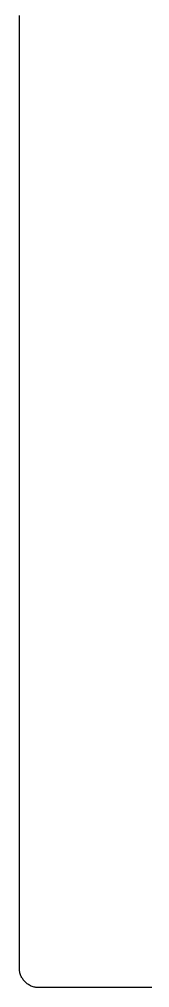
# Model space of a CAD drawing. Extents: x -53 to 325, y -116 to 23.
# Drawn here: x 298.85 to 300.48, y -70.89 to -58.77 of the extents above; entities that cross this region are included whole.
import ezdxf

# ---------------------------------------------------------------- set-up
doc = ezdxf.new("R2010")
doc.units = 0
for name, color, linetype in [('Shape689', 7, 'CONTINUOUS'), ('Shape690', 7, 'CONTINUOUS'), ('Shape691', 7, 'CONTINUOUS'), ('Shape692', 7, 'CONTINUOUS'), ('Shape693', 7, 'CONTINUOUS'), ('Shape694', 7, 'CONTINUOUS'), ('Shape695', 7, 'CONTINUOUS'), ('Shape696', 7, 'CONTINUOUS'), ('Shape697', 7, 'CONTINUOUS'), ('Shape698', 7, 'CONTINUOUS'), ('Shape699', 7, 'CONTINUOUS'), ('Shape700', 7, 'CONTINUOUS'), ('Shape701', 7, 'CONTINUOUS'), ('Shape702', 7, 'CONTINUOUS'), ('Shape703', 7, 'CONTINUOUS'), ('Shape704', 7, 'CONTINUOUS'), ('Shape705', 7, 'CONTINUOUS'), ('Shape706', 7, 'CONTINUOUS'), ('Shape707', 7, 'CONTINUOUS'), ('Shape708', 7, 'CONTINUOUS'), ('Shape709', 7, 'CONTINUOUS'), ('Shape710', 7, 'CONTINUOUS'), ('Shape711', 7, 'CONTINUOUS'), ('Shape712', 7, 'CONTINUOUS'), ('Shape713', 7, 'CONTINUOUS'), ('Shape714', 7, 'CONTINUOUS'), ('Shape715', 7, 'CONTINUOUS'), ('Shape716', 7, 'CONTINUOUS'), ('Shape717', 7, 'CONTINUOUS'), ('Shape718', 7, 'CONTINUOUS'), ('Shape719', 7, 'CONTINUOUS'), ('Shape720', 7, 'CONTINUOUS'), ('Shape721', 7, 'CONTINUOUS'), ('Shape722', 7, 'CONTINUOUS'), ('Shape723', 7, 'CONTINUOUS'), ('Shape724', 7, 'CONTINUOUS'), ('Shape725', 7, 'CONTINUOUS'), ('Shape726', 7, 'CONTINUOUS'), ('Shape727', 7, 'CONTINUOUS'), ('Shape728', 7, 'CONTINUOUS'), ('Shape729', 7, 'CONTINUOUS'), ('Shape730', 7, 'CONTINUOUS'), ('Shape731', 7, 'CONTINUOUS'), ('Shape732', 7, 'CONTINUOUS'), ('Shape733', 7, 'CONTINUOUS'), ('Shape734', 7, 'CONTINUOUS'), ('Shape735', 7, 'CONTINUOUS'), ('Shape736', 7, 'CONTINUOUS'), ('Shape737', 7, 'CONTINUOUS'), ('Shape738', 7, 'CONTINUOUS'), ('Shape739', 7, 'CONTINUOUS'), ('Shape740', 7, 'CONTINUOUS'), ('Shape741', 7, 'CONTINUOUS'), ('Shape742', 7, 'CONTINUOUS'), ('Shape743', 7, 'CONTINUOUS'), ('Shape744', 7, 'CONTINUOUS'), ('Shape745', 7, 'CONTINUOUS'), ('Shape746', 7, 'CONTINUOUS'), ('Shape747', 7, 'CONTINUOUS'), ('Shape748', 7, 'CONTINUOUS'), ('Shape749', 7, 'CONTINUOUS'), ('Shape750', 7, 'CONTINUOUS'), ('Shape751', 7, 'CONTINUOUS'), ('Shape752', 7, 'CONTINUOUS'), ('Shape753', 7, 'CONTINUOUS'), ('Shape754', 7, 'CONTINUOUS'), ('Shape755', 7, 'CONTINUOUS'), ('Shape756', 7, 'CONTINUOUS'), ('Shape757', 7, 'CONTINUOUS'), ('Shape758', 7, 'CONTINUOUS'), ('Shape759', 7, 'CONTINUOUS'), ('Shape760', 7, 'CONTINUOUS'), ('Shape761', 7, 'CONTINUOUS'), ('Shape762', 7, 'CONTINUOUS'), ('Shape763', 7, 'CONTINUOUS'), ('Shape764', 7, 'CONTINUOUS'), ('Shape765', 7, 'CONTINUOUS'), ('Shape766', 7, 'CONTINUOUS'), ('Shape767', 7, 'CONTINUOUS'), ('Shape768', 7, 'CONTINUOUS'), ('Shape769', 7, 'CONTINUOUS'), ('Shape770', 7, 'CONTINUOUS'), ('Shape771', 7, 'CONTINUOUS'), ('Shape772', 7, 'CONTINUOUS'), ('Shape773', 7, 'CONTINUOUS'), ('Shape774', 7, 'CONTINUOUS'), ('Shape775', 7, 'CONTINUOUS'), ('Shape776', 7, 'CONTINUOUS'), ('Shape777', 7, 'CONTINUOUS'), ('Shape778', 7, 'CONTINUOUS'), ('Shape779', 7, 'CONTINUOUS'), ('Shape780', 7, 'CONTINUOUS'), ('Shape781', 7, 'CONTINUOUS'), ('Shape782', 7, 'CONTINUOUS'), ('Shape783', 7, 'CONTINUOUS'), ('Shape784', 7, 'CONTINUOUS'), ('Shape785', 7, 'CONTINUOUS'), ('Shape786', 7, 'CONTINUOUS'), ('Shape787', 7, 'CONTINUOUS'), ('Shape788', 7, 'CONTINUOUS'), ('Shape789', 7, 'CONTINUOUS'), ('Shape790', 7, 'CONTINUOUS'), ('Shape791', 7, 'CONTINUOUS'), ('Shape792', 7, 'CONTINUOUS'), ('Shape793', 7, 'CONTINUOUS'), ('Shape794', 7, 'CONTINUOUS'), ('Shape795', 7, 'CONTINUOUS'), ('Shape796', 7, 'CONTINUOUS'), ('Shape797', 7, 'CONTINUOUS'), ('Shape798', 7, 'CONTINUOUS'), ('Shape799', 7, 'CONTINUOUS'), ('Shape800', 7, 'CONTINUOUS'), ('Shape801', 7, 'CONTINUOUS'), ('Shape802', 7, 'CONTINUOUS'), ('Shape803', 7, 'CONTINUOUS'), ('Shape804', 7, 'CONTINUOUS'), ('Shape805', 7, 'CONTINUOUS'), ('Shape806', 7, 'CONTINUOUS'), ('Shape807', 7, 'CONTINUOUS'), ('Shape808', 7, 'CONTINUOUS'), ('Shape809', 7, 'CONTINUOUS'), ('Shape810', 7, 'CONTINUOUS'), ('Shape811', 7, 'CONTINUOUS'), ('Shape812', 7, 'CONTINUOUS'), ('Shape813', 7, 'CONTINUOUS'), ('Shape814', 7, 'CONTINUOUS'), ('Shape815', 7, 'CONTINUOUS'), ('Shape816', 7, 'CONTINUOUS'), ('Shape817', 7, 'CONTINUOUS'), ('Shape818', 7, 'CONTINUOUS'), ('Shape819', 7, 'CONTINUOUS'), ('Shape820', 7, 'CONTINUOUS'), ('Shape821', 7, 'CONTINUOUS'), ('Shape822', 7, 'CONTINUOUS'), ('Shape823', 7, 'CONTINUOUS'), ('Shape824', 7, 'CONTINUOUS'), ('Shape825', 7, 'CONTINUOUS'), ('Shape826', 7, 'CONTINUOUS'), ('Shape827', 7, 'CONTINUOUS'), ('Shape828', 7, 'CONTINUOUS'), ('Shape829', 7, 'CONTINUOUS'), ('Shape830', 7, 'CONTINUOUS'), ('Shape831', 7, 'CONTINUOUS'), ('Shape832', 7, 'CONTINUOUS'), ('Shape833', 7, 'CONTINUOUS'), ('Shape834', 7, 'CONTINUOUS'), ('Shape835', 7, 'CONTINUOUS'), ('Shape836', 7, 'CONTINUOUS'), ('Shape837', 7, 'CONTINUOUS'), ('Shape838', 7, 'CONTINUOUS'), ('Shape839', 7, 'CONTINUOUS'), ('Shape840', 7, 'CONTINUOUS'), ('Shape841', 7, 'CONTINUOUS'), ('Shape842', 7, 'CONTINUOUS'), ('Shape843', 7, 'CONTINUOUS'), ('Shape844', 7, 'CONTINUOUS'), ('Shape845', 7, 'CONTINUOUS'), ('Shape846', 7, 'CONTINUOUS'), ('Shape847', 7, 'CONTINUOUS'), ('Shape848', 7, 'CONTINUOUS'), ('Shape849', 7, 'CONTINUOUS'), ('Shape850', 7, 'CONTINUOUS'), ('Shape851', 7, 'CONTINUOUS'), ('Shape852', 7, 'CONTINUOUS'), ('Shape853', 7, 'CONTINUOUS'), ('Shape854', 7, 'CONTINUOUS'), ('Shape855', 7, 'CONTINUOUS'), ('Shape856', 7, 'CONTINUOUS'), ('Shape857', 7, 'CONTINUOUS'), ('Shape858', 7, 'CONTINUOUS'), ('Shape859', 7, 'CONTINUOUS'), ('Shape860', 7, 'CONTINUOUS'), ('Shape861', 7, 'CONTINUOUS'), ('Shape862', 7, 'CONTINUOUS'), ('Shape863', 7, 'CONTINUOUS'), ('Shape864', 7, 'CONTINUOUS'), ('Shape865', 7, 'CONTINUOUS'), ('Shape866', 7, 'CONTINUOUS'), ('Shape867', 7, 'CONTINUOUS'), ('Shape868', 7, 'CONTINUOUS'), ('Shape869', 7, 'CONTINUOUS'), ('Shape870', 7, 'CONTINUOUS'), ('Shape871', 7, 'CONTINUOUS'), ('Shape872', 7, 'CONTINUOUS'), ('Shape873', 7, 'CONTINUOUS'), ('Shape874', 7, 'CONTINUOUS'), ('Shape875', 7, 'CONTINUOUS'), ('Shape876', 7, 'CONTINUOUS'), ('Shape877', 7, 'CONTINUOUS'), ('Shape878', 7, 'CONTINUOUS'), ('Shape879', 7, 'CONTINUOUS'), ('Shape880', 7, 'CONTINUOUS'), ('Shape881', 7, 'CONTINUOUS'), ('Shape882', 7, 'CONTINUOUS'), ('Shape883', 7, 'CONTINUOUS'), ('Shape884', 7, 'CONTINUOUS'), ('Shape885', 7, 'CONTINUOUS'), ('Shape886', 7, 'CONTINUOUS'), ('Shape887', 7, 'CONTINUOUS'), ('Shape888', 7, 'CONTINUOUS'), ('Shape889', 7, 'CONTINUOUS'), ('Shape890', 7, 'CONTINUOUS'), ('Shape891', 7, 'CONTINUOUS'), ('Shape892', 7, 'CONTINUOUS'), ('Shape893', 7, 'CONTINUOUS'), ('Shape894', 7, 'CONTINUOUS'), ('Shape895', 7, 'CONTINUOUS'), ('Shape896', 7, 'CONTINUOUS'), ('Shape897', 7, 'CONTINUOUS'), ('Shape898', 7, 'CONTINUOUS'), ('Shape899', 7, 'CONTINUOUS'), ('Shape900', 7, 'CONTINUOUS'), ('Shape901', 7, 'CONTINUOUS'), ('Shape902', 7, 'CONTINUOUS'), ('Shape903', 7, 'CONTINUOUS'), ('Shape904', 7, 'CONTINUOUS'), ('Shape905', 7, 'CONTINUOUS'), ('Shape906', 7, 'CONTINUOUS'), ('Shape907', 7, 'CONTINUOUS'), ('Shape908', 7, 'CONTINUOUS'), ('Shape909', 7, 'CONTINUOUS'), ('Shape910', 7, 'CONTINUOUS'), ('Shape911', 7, 'CONTINUOUS'), ('Shape912', 7, 'CONTINUOUS'), ('Shape913', 7, 'CONTINUOUS'), ('Shape914', 7, 'CONTINUOUS'), ('Shape915', 7, 'CONTINUOUS'), ('Shape916', 7, 'CONTINUOUS'), ('Shape917', 7, 'CONTINUOUS'), ('Shape918', 7, 'CONTINUOUS'), ('Shape919', 7, 'CONTINUOUS'), ('Shape920', 7, 'CONTINUOUS'), ('Shape921', 7, 'CONTINUOUS'), ('Shape922', 7, 'CONTINUOUS'), ('Shape923', 7, 'CONTINUOUS'), ('Shape924', 7, 'CONTINUOUS'), ('Shape925', 7, 'CONTINUOUS'), ('Shape926', 7, 'CONTINUOUS'), ('Shape927', 7, 'CONTINUOUS'), ('Shape928', 7, 'CONTINUOUS'), ('Shape929', 7, 'CONTINUOUS'), ('Shape930', 7, 'CONTINUOUS'), ('Shape931', 7, 'CONTINUOUS'), ('Shape932', 7, 'CONTINUOUS'), ('Shape933', 7, 'CONTINUOUS'), ('Shape934', 7, 'CONTINUOUS'), ('Shape935', 7, 'CONTINUOUS'), ('Shape936', 7, 'CONTINUOUS'), ('Shape937', 7, 'CONTINUOUS'), ('Shape938', 7, 'CONTINUOUS'), ('Shape939', 7, 'CONTINUOUS'), ('Shape940', 7, 'CONTINUOUS'), ('Shape941', 7, 'CONTINUOUS'), ('Shape942', 7, 'CONTINUOUS'), ('Shape943', 7, 'CONTINUOUS'), ('Shape944', 7, 'CONTINUOUS'), ('Shape945', 7, 'CONTINUOUS'), ('Shape946', 7, 'CONTINUOUS'), ('Shape947', 7, 'CONTINUOUS'), ('Shape948', 7, 'CONTINUOUS')]:
    doc.layers.add(name, color=color, linetype=linetype)

msp = doc.modelspace()

# ---------------------------------------------------------------- linework, layer by layer
at = {"layer": 'Shape689'}
msp.add_line((300.511, -70.8924), (300.453, -70.8924), dxfattribs=at)
at = {"layer": 'Shape690'}
msp.add_line((300.453, -70.8924), (300.396, -70.8924), dxfattribs=at)
at = {"layer": 'Shape691'}
msp.add_line((300.396, -70.8924), (300.34, -70.8924), dxfattribs=at)
at = {"layer": 'Shape692'}
msp.add_line((300.34, -70.8924), (300.285, -70.8924), dxfattribs=at)
at = {"layer": 'Shape693'}
msp.add_line((300.285, -70.8924), (300.231, -70.8924), dxfattribs=at)
at = {"layer": 'Shape694'}
msp.add_line((300.231, -70.8924), (300.178, -70.8924), dxfattribs=at)
at = {"layer": 'Shape695'}
msp.add_line((300.178, -70.8924), (300.126, -70.8924), dxfattribs=at)
at = {"layer": 'Shape696'}
msp.add_line((300.126, -70.8924), (300.075, -70.8924), dxfattribs=at)
at = {"layer": 'Shape697'}
msp.add_line((300.075, -70.8924), (300.026, -70.8924), dxfattribs=at)
at = {"layer": 'Shape698'}
msp.add_line((300.026, -70.8924), (299.977, -70.8924), dxfattribs=at)
at = {"layer": 'Shape699'}
msp.add_line((299.977, -70.8924), (299.93, -70.8924), dxfattribs=at)
at = {"layer": 'Shape700'}
msp.add_line((299.93, -70.8924), (299.884, -70.8924), dxfattribs=at)
at = {"layer": 'Shape701'}
msp.add_line((299.884, -70.8924), (299.839, -70.8924), dxfattribs=at)
at = {"layer": 'Shape702'}
msp.add_line((299.839, -70.8924), (299.795, -70.8924), dxfattribs=at)
at = {"layer": 'Shape703'}
msp.add_line((299.795, -70.8924), (299.753, -70.8924), dxfattribs=at)
at = {"layer": 'Shape704'}
msp.add_line((299.753, -70.8924), (299.711, -70.8924), dxfattribs=at)
at = {"layer": 'Shape705'}
msp.add_line((299.711, -70.8924), (299.671, -70.8924), dxfattribs=at)
at = {"layer": 'Shape706'}
msp.add_line((299.671, -70.8924), (299.632, -70.8924), dxfattribs=at)
at = {"layer": 'Shape707'}
msp.add_line((299.632, -70.8924), (299.595, -70.8924), dxfattribs=at)
at = {"layer": 'Shape708'}
msp.add_line((299.595, -70.8924), (299.576, -70.8924), dxfattribs=at)
at = {"layer": 'Shape709'}
msp.add_line((299.576, -70.8924), (299.558, -70.8924), dxfattribs=at)
at = {"layer": 'Shape710'}
msp.add_line((299.558, -70.8924), (299.54, -70.8924), dxfattribs=at)
at = {"layer": 'Shape711'}
msp.add_line((299.54, -70.8924), (299.523, -70.8924), dxfattribs=at)
at = {"layer": 'Shape712'}
msp.add_line((299.523, -70.8924), (299.506, -70.8924), dxfattribs=at)
at = {"layer": 'Shape713'}
msp.add_line((299.506, -70.8924), (299.489, -70.8924), dxfattribs=at)
at = {"layer": 'Shape714'}
msp.add_line((299.489, -70.8924), (299.473, -70.8924), dxfattribs=at)
at = {"layer": 'Shape715'}
msp.add_line((299.473, -70.8924), (299.457, -70.8924), dxfattribs=at)
at = {"layer": 'Shape716'}
msp.add_line((299.457, -70.8924), (299.441, -70.8924), dxfattribs=at)
at = {"layer": 'Shape717'}
msp.add_line((299.441, -70.8924), (299.426, -70.8924), dxfattribs=at)
at = {"layer": 'Shape718'}
msp.add_line((299.426, -70.8924), (299.41, -70.8924), dxfattribs=at)
at = {"layer": 'Shape719'}
msp.add_line((299.41, -70.8924), (299.396, -70.8924), dxfattribs=at)
at = {"layer": 'Shape720'}
msp.add_line((299.396, -70.8924), (299.381, -70.8924), dxfattribs=at)
at = {"layer": 'Shape721'}
msp.add_line((299.381, -70.8924), (299.367, -70.8924), dxfattribs=at)
at = {"layer": 'Shape722'}
msp.add_line((299.367, -70.8924), (299.353, -70.8924), dxfattribs=at)
at = {"layer": 'Shape723'}
msp.add_line((299.353, -70.8924), (299.34, -70.8924), dxfattribs=at)
at = {"layer": 'Shape724'}
msp.add_line((299.34, -70.8924), (299.327, -70.8924), dxfattribs=at)
at = {"layer": 'Shape725'}
msp.add_line((299.327, -70.8924), (299.314, -70.8924), dxfattribs=at)
at = {"layer": 'Shape726'}
msp.add_line((299.314, -70.8924), (299.302, -70.8924), dxfattribs=at)
at = {"layer": 'Shape727'}
msp.add_line((299.302, -70.8924), (299.29, -70.8924), dxfattribs=at)
at = {"layer": 'Shape728'}
msp.add_line((299.29, -70.8924), (299.278, -70.8924), dxfattribs=at)
at = {"layer": 'Shape729'}
msp.add_line((299.278, -70.8924), (299.267, -70.8924), dxfattribs=at)
at = {"layer": 'Shape730'}
msp.add_line((299.267, -70.8924), (299.256, -70.8924), dxfattribs=at)
at = {"layer": 'Shape731'}
msp.add_line((299.256, -70.8924), (299.245, -70.8924), dxfattribs=at)
at = {"layer": 'Shape732'}
msp.add_line((299.245, -70.8924), (299.235, -70.8924), dxfattribs=at)
at = {"layer": 'Shape733'}
msp.add_line((299.235, -70.8924), (299.225, -70.8924), dxfattribs=at)
at = {"layer": 'Shape734'}
msp.add_line((299.225, -70.8924), (299.215, -70.8924), dxfattribs=at)
at = {"layer": 'Shape735'}
msp.add_line((299.215, -70.8924), (299.206, -70.8924), dxfattribs=at)
at = {"layer": 'Shape736'}
msp.add_line((299.206, -70.8924), (299.197, -70.8924), dxfattribs=at)
at = {"layer": 'Shape737'}
msp.add_line((299.197, -70.8924), (299.188, -70.8924), dxfattribs=at)
at = {"layer": 'Shape738'}
msp.add_line((299.188, -70.8924), (299.18, -70.8924), dxfattribs=at)
at = {"layer": 'Shape739'}
msp.add_line((299.18, -70.8924), (299.172, -70.8924), dxfattribs=at)
at = {"layer": 'Shape740'}
msp.add_line((299.172, -70.8924), (299.165, -70.8924), dxfattribs=at)
at = {"layer": 'Shape741'}
msp.add_line((299.165, -70.8924), (299.158, -70.8924), dxfattribs=at)
at = {"layer": 'Shape742'}
msp.add_line((299.158, -70.8924), (299.151, -70.8924), dxfattribs=at)
at = {"layer": 'Shape743'}
msp.add_line((299.151, -70.8924), (299.145, -70.8924), dxfattribs=at)
at = {"layer": 'Shape744'}
msp.add_line((299.145, -70.8924), (299.139, -70.8924), dxfattribs=at)
at = {"layer": 'Shape745'}
msp.add_line((299.139, -70.8924), (299.133, -70.8924), dxfattribs=at)
at = {"layer": 'Shape746'}
msp.add_line((299.133, -70.8924), (299.128, -70.8924), dxfattribs=at)
at = {"layer": 'Shape747'}
msp.add_line((299.128, -70.8924), (299.123, -70.8924), dxfattribs=at)
at = {"layer": 'Shape748'}
msp.add_line((299.123, -70.8924), (299.119, -70.8924), dxfattribs=at)
at = {"layer": 'Shape749'}
msp.add_line((299.119, -70.8924), (299.115, -70.8924), dxfattribs=at)
at = {"layer": 'Shape750'}
msp.add_line((299.115, -70.8924), (299.111, -70.8924), dxfattribs=at)
at = {"layer": 'Shape751'}
msp.add_line((299.111, -70.8924), (299.108, -70.8924), dxfattribs=at)
at = {"layer": 'Shape752'}
msp.add_line((299.108, -70.8924), (299.105, -70.8924), dxfattribs=at)
at = {"layer": 'Shape753'}
msp.add_line((299.105, -70.8924), (299.102, -70.8924), dxfattribs=at)
at = {"layer": 'Shape754'}
msp.add_line((299.102, -70.8924), (299.1, -70.8924), dxfattribs=at)
at = {"layer": 'Shape755'}
msp.add_line((299.1, -70.8924), (299.098, -70.8924), dxfattribs=at)
at = {"layer": 'Shape756'}
msp.add_line((299.098, -70.8924), (299.097, -70.8924), dxfattribs=at)
at = {"layer": 'Shape757'}
msp.add_line((299.097, -70.8924), (299.096, -70.8924), dxfattribs=at)
at = {"layer": 'Shape758'}
msp.add_line((299.096, -70.8924), (299.096, -70.8924), dxfattribs=at)
at = {"layer": 'Shape759'}
msp.add_line((299.096, -70.8924), (299.095, -70.8924), dxfattribs=at)
at = {"layer": 'Shape760'}
msp.add_line((299.095, -70.8924), (299.083, -70.8921), dxfattribs=at)
at = {"layer": 'Shape761'}
msp.add_line((299.083, -70.8921), (299.07, -70.8912), dxfattribs=at)
at = {"layer": 'Shape762'}
msp.add_line((299.07, -70.8912), (299.058, -70.8896), dxfattribs=at)
at = {"layer": 'Shape763'}
msp.add_line((299.058, -70.8896), (299.046, -70.8874), dxfattribs=at)
at = {"layer": 'Shape764'}
msp.add_line((299.046, -70.8874), (299.034, -70.8847), dxfattribs=at)
at = {"layer": 'Shape765'}
msp.add_line((299.034, -70.8847), (299.022, -70.8814), dxfattribs=at)
at = {"layer": 'Shape766'}
msp.add_line((299.022, -70.8814), (299.011, -70.8775), dxfattribs=at)
at = {"layer": 'Shape767'}
msp.add_line((299.011, -70.8775), (299, -70.8732), dxfattribs=at)
at = {"layer": 'Shape768'}
msp.add_line((299, -70.8732), (298.989, -70.8682), dxfattribs=at)
at = {"layer": 'Shape769'}
msp.add_line((298.989, -70.8682), (298.978, -70.8628), dxfattribs=at)
at = {"layer": 'Shape770'}
msp.add_line((298.978, -70.8628), (298.968, -70.8569), dxfattribs=at)
at = {"layer": 'Shape771'}
msp.add_line((298.968, -70.8569), (298.958, -70.8505), dxfattribs=at)
at = {"layer": 'Shape772'}
msp.add_line((298.958, -70.8505), (298.949, -70.8437), dxfattribs=at)
at = {"layer": 'Shape773'}
msp.add_line((298.949, -70.8437), (298.939, -70.8364), dxfattribs=at)
at = {"layer": 'Shape774'}
msp.add_line((298.939, -70.8364), (298.93, -70.8287), dxfattribs=at)
at = {"layer": 'Shape775'}
msp.add_line((298.93, -70.8287), (298.922, -70.8206), dxfattribs=at)
at = {"layer": 'Shape776'}
msp.add_line((298.922, -70.8206), (298.914, -70.812), dxfattribs=at)
at = {"layer": 'Shape777'}
msp.add_line((298.914, -70.812), (298.906, -70.8031), dxfattribs=at)
at = {"layer": 'Shape778'}
msp.add_line((298.906, -70.8031), (298.899, -70.7939), dxfattribs=at)
at = {"layer": 'Shape779'}
msp.add_line((298.899, -70.7939), (298.892, -70.7843), dxfattribs=at)
at = {"layer": 'Shape780'}
msp.add_line((298.892, -70.7843), (298.885, -70.7743), dxfattribs=at)
at = {"layer": 'Shape781'}
msp.add_line((298.885, -70.7743), (298.88, -70.764), dxfattribs=at)
at = {"layer": 'Shape782'}
msp.add_line((298.88, -70.764), (298.874, -70.7535), dxfattribs=at)
at = {"layer": 'Shape783'}
msp.add_line((298.874, -70.7535), (298.869, -70.7426), dxfattribs=at)
at = {"layer": 'Shape784'}
msp.add_line((298.869, -70.7426), (298.865, -70.7314), dxfattribs=at)
at = {"layer": 'Shape785'}
msp.add_line((298.865, -70.7314), (298.861, -70.72), dxfattribs=at)
at = {"layer": 'Shape786'}
msp.add_line((298.861, -70.72), (298.858, -70.7084), dxfattribs=at)
at = {"layer": 'Shape787'}
msp.add_line((298.858, -70.7084), (298.855, -70.6965), dxfattribs=at)
at = {"layer": 'Shape788'}
msp.add_line((298.855, -70.6965), (298.853, -70.6844), dxfattribs=at)
at = {"layer": 'Shape789'}
msp.add_line((298.853, -70.6844), (298.851, -70.6722), dxfattribs=at)
at = {"layer": 'Shape790'}
msp.add_line((298.851, -70.6722), (298.85, -70.6597), dxfattribs=at)
at = {"layer": 'Shape791'}
msp.add_line((298.85, -70.6597), (298.85, -70.6471), dxfattribs=at)
at = {"layer": 'Shape792'}
msp.add_line((298.85, -70.6471), (298.85, -70.6469), dxfattribs=at)
at = {"layer": 'Shape793'}
msp.add_line((298.85, -70.6469), (298.85, -70.6463), dxfattribs=at)
at = {"layer": 'Shape794'}
msp.add_line((298.85, -70.6463), (298.85, -70.6453), dxfattribs=at)
at = {"layer": 'Shape795'}
msp.add_line((298.85, -70.6453), (298.85, -70.6439), dxfattribs=at)
at = {"layer": 'Shape796'}
msp.add_line((298.85, -70.6439), (298.85, -70.6422), dxfattribs=at)
at = {"layer": 'Shape797'}
msp.add_line((298.85, -70.6422), (298.85, -70.64), dxfattribs=at)
at = {"layer": 'Shape798'}
msp.add_line((298.85, -70.64), (298.85, -70.6375), dxfattribs=at)
at = {"layer": 'Shape799'}
msp.add_line((298.85, -70.6375), (298.85, -70.6345), dxfattribs=at)
at = {"layer": 'Shape800'}
msp.add_line((298.85, -70.6345), (298.85, -70.6312), dxfattribs=at)
at = {"layer": 'Shape801'}
msp.add_line((298.85, -70.6312), (298.85, -70.6275), dxfattribs=at)
at = {"layer": 'Shape802'}
msp.add_line((298.85, -70.6275), (298.85, -70.6235), dxfattribs=at)
at = {"layer": 'Shape803'}
msp.add_line((298.85, -70.6235), (298.85, -70.619), dxfattribs=at)
at = {"layer": 'Shape804'}
msp.add_line((298.85, -70.619), (298.85, -70.6142), dxfattribs=at)
at = {"layer": 'Shape805'}
msp.add_line((298.85, -70.6142), (298.85, -70.609), dxfattribs=at)
at = {"layer": 'Shape806'}
msp.add_line((298.85, -70.609), (298.85, -70.6034), dxfattribs=at)
at = {"layer": 'Shape807'}
msp.add_line((298.85, -70.6034), (298.85, -70.5974), dxfattribs=at)
at = {"layer": 'Shape808'}
msp.add_line((298.85, -70.5974), (298.85, -70.5911), dxfattribs=at)
at = {"layer": 'Shape809'}
msp.add_line((298.85, -70.5911), (298.85, -70.5844), dxfattribs=at)
at = {"layer": 'Shape810'}
msp.add_line((298.85, -70.5844), (298.85, -70.5774), dxfattribs=at)
at = {"layer": 'Shape811'}
msp.add_line((298.85, -70.5774), (298.85, -70.5699), dxfattribs=at)
at = {"layer": 'Shape812'}
msp.add_line((298.85, -70.5699), (298.85, -70.5621), dxfattribs=at)
at = {"layer": 'Shape813'}
msp.add_line((298.85, -70.5621), (298.85, -70.554), dxfattribs=at)
at = {"layer": 'Shape814'}
msp.add_line((298.85, -70.554), (298.85, -70.5455), dxfattribs=at)
at = {"layer": 'Shape815'}
msp.add_line((298.85, -70.5455), (298.85, -70.5366), dxfattribs=at)
at = {"layer": 'Shape816'}
msp.add_line((298.85, -70.5366), (298.85, -70.5273), dxfattribs=at)
at = {"layer": 'Shape817'}
msp.add_line((298.85, -70.5273), (298.85, -70.5177), dxfattribs=at)
at = {"layer": 'Shape818'}
msp.add_line((298.85, -70.5177), (298.85, -70.5078), dxfattribs=at)
at = {"layer": 'Shape819'}
msp.add_line((298.85, -70.5078), (298.85, -70.4975), dxfattribs=at)
at = {"layer": 'Shape820'}
msp.add_line((298.85, -70.4975), (298.85, -70.4868), dxfattribs=at)
at = {"layer": 'Shape821'}
msp.add_line((298.85, -70.4868), (298.85, -70.4758), dxfattribs=at)
at = {"layer": 'Shape822'}
msp.add_line((298.85, -70.4758), (298.85, -70.4644), dxfattribs=at)
at = {"layer": 'Shape823'}
msp.add_line((298.85, -70.4644), (298.85, -70.4527), dxfattribs=at)
at = {"layer": 'Shape824'}
msp.add_line((298.85, -70.4527), (298.85, -70.4407), dxfattribs=at)
at = {"layer": 'Shape825'}
msp.add_line((298.85, -70.4407), (298.85, -70.4283), dxfattribs=at)
at = {"layer": 'Shape826'}
msp.add_line((298.85, -70.4283), (298.85, -70.4155), dxfattribs=at)
at = {"layer": 'Shape827'}
msp.add_line((298.85, -70.4155), (298.85, -70.4025), dxfattribs=at)
at = {"layer": 'Shape828'}
msp.add_line((298.85, -70.4025), (298.85, -70.389), dxfattribs=at)
at = {"layer": 'Shape829'}
msp.add_line((298.85, -70.389), (298.85, -70.3753), dxfattribs=at)
at = {"layer": 'Shape830'}
msp.add_line((298.85, -70.3753), (298.85, -70.3612), dxfattribs=at)
at = {"layer": 'Shape831'}
msp.add_line((298.85, -70.3612), (298.85, -70.3467), dxfattribs=at)
at = {"layer": 'Shape832'}
msp.add_line((298.85, -70.3467), (298.85, -70.332), dxfattribs=at)
at = {"layer": 'Shape833'}
msp.add_line((298.85, -70.332), (298.85, -70.3168), dxfattribs=at)
at = {"layer": 'Shape834'}
msp.add_line((298.85, -70.3168), (298.85, -70.3014), dxfattribs=at)
at = {"layer": 'Shape835'}
msp.add_line((298.85, -70.3014), (298.85, -70.2856), dxfattribs=at)
at = {"layer": 'Shape836'}
msp.add_line((298.85, -70.2856), (298.85, -70.2696), dxfattribs=at)
at = {"layer": 'Shape837'}
msp.add_line((298.85, -70.2696), (298.85, -70.2531), dxfattribs=at)
at = {"layer": 'Shape838'}
msp.add_line((298.85, -70.2531), (298.85, -70.2364), dxfattribs=at)
at = {"layer": 'Shape839'}
msp.add_line((298.85, -70.2364), (298.85, -70.2193), dxfattribs=at)
at = {"layer": 'Shape840'}
msp.add_line((298.85, -70.2193), (298.85, -70.2019), dxfattribs=at)
at = {"layer": 'Shape841'}
msp.add_line((298.85, -70.2019), (298.85, -70.1842), dxfattribs=at)
at = {"layer": 'Shape842'}
msp.add_line((298.85, -70.1842), (298.85, -70.1662), dxfattribs=at)
at = {"layer": 'Shape843'}
msp.add_line((298.85, -70.1662), (298.85, -70.1478), dxfattribs=at)
at = {"layer": 'Shape844'}
msp.add_line((298.85, -70.1478), (298.85, -70.1102), dxfattribs=at)
at = {"layer": 'Shape845'}
msp.add_line((298.85, -70.1102), (298.85, -70.0713), dxfattribs=at)
at = {"layer": 'Shape846'}
msp.add_line((298.85, -70.0713), (298.85, -70.0312), dxfattribs=at)
at = {"layer": 'Shape847'}
msp.add_line((298.85, -70.0312), (298.85, -69.9898), dxfattribs=at)
at = {"layer": 'Shape848'}
msp.add_line((298.85, -69.9898), (298.85, -69.9473), dxfattribs=at)
at = {"layer": 'Shape849'}
msp.add_line((298.85, -69.9473), (298.85, -69.9035), dxfattribs=at)
at = {"layer": 'Shape850'}
msp.add_line((298.85, -69.9035), (298.85, -69.8586), dxfattribs=at)
at = {"layer": 'Shape851'}
msp.add_line((298.85, -69.8586), (298.85, -69.8124), dxfattribs=at)
at = {"layer": 'Shape852'}
msp.add_line((298.85, -69.8124), (298.85, -69.7651), dxfattribs=at)
at = {"layer": 'Shape853'}
msp.add_line((298.85, -69.7651), (298.85, -69.7167), dxfattribs=at)
at = {"layer": 'Shape854'}
msp.add_line((298.85, -69.7167), (298.85, -69.6671), dxfattribs=at)
at = {"layer": 'Shape855'}
msp.add_line((298.85, -69.6671), (298.85, -69.6164), dxfattribs=at)
at = {"layer": 'Shape856'}
msp.add_line((298.85, -69.6164), (298.85, -69.5646), dxfattribs=at)
at = {"layer": 'Shape857'}
msp.add_line((298.85, -69.5646), (298.85, -69.5117), dxfattribs=at)
at = {"layer": 'Shape858'}
msp.add_line((298.85, -69.5117), (298.85, -69.4577), dxfattribs=at)
at = {"layer": 'Shape859'}
msp.add_line((298.85, -69.4577), (298.85, -69.4026), dxfattribs=at)
at = {"layer": 'Shape860'}
msp.add_line((298.85, -69.4026), (298.85, -69.3464), dxfattribs=at)
at = {"layer": 'Shape861'}
msp.add_line((298.85, -69.3464), (298.85, -69.2892), dxfattribs=at)
at = {"layer": 'Shape862'}
msp.add_line((298.85, -69.2892), (298.85, -69.231), dxfattribs=at)
at = {"layer": 'Shape863'}
msp.add_line((298.85, -69.231), (298.85, -69.1717), dxfattribs=at)
at = {"layer": 'Shape864'}
msp.add_line((298.85, -69.1717), (298.85, -69.1114), dxfattribs=at)
at = {"layer": 'Shape865'}
msp.add_line((298.85, -69.1114), (298.85, -69.0501), dxfattribs=at)
at = {"layer": 'Shape866'}
msp.add_line((298.85, -69.0501), (298.85, -68.9878), dxfattribs=at)
at = {"layer": 'Shape867'}
msp.add_line((298.85, -68.9878), (298.85, -68.9246), dxfattribs=at)
at = {"layer": 'Shape868'}
msp.add_line((298.85, -68.9246), (298.85, -68.8604), dxfattribs=at)
at = {"layer": 'Shape869'}
msp.add_line((298.85, -68.8604), (298.85, -68.7952), dxfattribs=at)
at = {"layer": 'Shape870'}
msp.add_line((298.85, -68.7952), (298.85, -68.7291), dxfattribs=at)
at = {"layer": 'Shape871'}
msp.add_line((298.85, -68.7291), (298.85, -68.662), dxfattribs=at)
at = {"layer": 'Shape872'}
msp.add_line((298.85, -68.662), (298.85, -68.5941), dxfattribs=at)
at = {"layer": 'Shape873'}
msp.add_line((298.85, -68.5941), (298.85, -68.5252), dxfattribs=at)
at = {"layer": 'Shape874'}
msp.add_line((298.85, -68.5252), (298.85, -68.4554), dxfattribs=at)
at = {"layer": 'Shape875'}
msp.add_line((298.85, -68.4554), (298.85, -68.3848), dxfattribs=at)
at = {"layer": 'Shape876'}
msp.add_line((298.85, -68.3848), (298.85, -68.3133), dxfattribs=at)
at = {"layer": 'Shape877'}
msp.add_line((298.85, -68.3133), (298.85, -68.2409), dxfattribs=at)
at = {"layer": 'Shape878'}
msp.add_line((298.85, -68.2409), (298.85, -68.1677), dxfattribs=at)
at = {"layer": 'Shape879'}
msp.add_line((298.85, -68.1677), (298.85, -68.0937), dxfattribs=at)
at = {"layer": 'Shape880'}
msp.add_line((298.85, -68.0937), (298.85, -68.0189), dxfattribs=at)
at = {"layer": 'Shape881'}
msp.add_line((298.85, -68.0189), (298.85, -67.9432), dxfattribs=at)
at = {"layer": 'Shape882'}
msp.add_line((298.85, -67.9432), (298.85, -67.8668), dxfattribs=at)
at = {"layer": 'Shape883'}
msp.add_line((298.85, -67.8668), (298.85, -67.7896), dxfattribs=at)
at = {"layer": 'Shape884'}
msp.add_line((298.85, -67.7896), (298.85, -67.7116), dxfattribs=at)
at = {"layer": 'Shape885'}
msp.add_line((298.85, -67.7116), (298.85, -67.6328), dxfattribs=at)
at = {"layer": 'Shape886'}
msp.add_line((298.85, -67.6328), (298.85, -67.5534), dxfattribs=at)
at = {"layer": 'Shape887'}
msp.add_line((298.85, -67.5534), (298.85, -67.4731), dxfattribs=at)
at = {"layer": 'Shape888'}
msp.add_line((298.85, -67.4731), (298.85, -67.3922), dxfattribs=at)
at = {"layer": 'Shape889'}
msp.add_line((298.85, -67.3922), (298.85, -67.3106), dxfattribs=at)
at = {"layer": 'Shape890'}
msp.add_line((298.85, -67.3106), (298.85, -67.2282), dxfattribs=at)
at = {"layer": 'Shape891'}
msp.add_line((298.85, -67.2282), (298.85, -67.1452), dxfattribs=at)
at = {"layer": 'Shape892'}
msp.add_line((298.85, -67.1452), (298.85, -67.0615), dxfattribs=at)
at = {"layer": 'Shape893'}
msp.add_line((298.85, -67.0615), (298.85, -66.9772), dxfattribs=at)
at = {"layer": 'Shape894'}
msp.add_line((298.85, -66.9772), (298.85, -66.8922), dxfattribs=at)
at = {"layer": 'Shape895'}
msp.add_line((298.85, -66.8922), (298.85, -66.8066), dxfattribs=at)
at = {"layer": 'Shape896'}
msp.add_line((298.85, -66.8066), (298.85, -66.7204), dxfattribs=at)
at = {"layer": 'Shape897'}
msp.add_line((298.85, -66.7204), (298.85, -66.6335), dxfattribs=at)
at = {"layer": 'Shape898'}
msp.add_line((298.85, -66.6335), (298.85, -66.5461), dxfattribs=at)
at = {"layer": 'Shape899'}
msp.add_line((298.85, -66.5461), (298.85, -66.4581), dxfattribs=at)
at = {"layer": 'Shape900'}
msp.add_line((298.85, -66.4581), (298.85, -66.3695), dxfattribs=at)
at = {"layer": 'Shape901'}
msp.add_line((298.85, -66.3695), (298.85, -66.2804), dxfattribs=at)
at = {"layer": 'Shape902'}
msp.add_line((298.85, -66.2804), (298.85, -66.1907), dxfattribs=at)
at = {"layer": 'Shape903'}
msp.add_line((298.85, -66.1907), (298.85, -66.1005), dxfattribs=at)
at = {"layer": 'Shape904'}
msp.add_line((298.85, -66.1005), (298.85, -66.0098), dxfattribs=at)
at = {"layer": 'Shape905'}
msp.add_line((298.85, -66.0098), (298.85, -65.9185), dxfattribs=at)
at = {"layer": 'Shape906'}
msp.add_line((298.85, -65.9185), (298.85, -65.8268), dxfattribs=at)
at = {"layer": 'Shape907'}
msp.add_line((298.85, -65.8268), (298.85, -65.7345), dxfattribs=at)
at = {"layer": 'Shape908'}
msp.add_line((298.85, -65.7345), (298.85, -65.6419), dxfattribs=at)
at = {"layer": 'Shape909'}
msp.add_line((298.85, -65.6419), (298.85, -65.5487), dxfattribs=at)
at = {"layer": 'Shape910'}
msp.add_line((298.85, -65.5487), (298.85, -65.4551), dxfattribs=at)
at = {"layer": 'Shape911'}
msp.add_line((298.85, -65.4551), (298.85, -65.3611), dxfattribs=at)
at = {"layer": 'Shape912'}
msp.add_line((298.85, -65.3611), (298.85, -65.2666), dxfattribs=at)
at = {"layer": 'Shape913'}
msp.add_line((298.85, -65.2666), (298.85, -65.1718), dxfattribs=at)
at = {"layer": 'Shape914'}
msp.add_line((298.85, -65.1718), (298.85, -65.0765), dxfattribs=at)
at = {"layer": 'Shape915'}
msp.add_line((298.85, -65.0765), (298.85, -64.9809), dxfattribs=at)
at = {"layer": 'Shape916'}
msp.add_line((298.85, -64.9809), (298.85, -64.8849), dxfattribs=at)
at = {"layer": 'Shape917'}
msp.add_line((298.85, -64.8849), (298.85, -64.7885), dxfattribs=at)
at = {"layer": 'Shape918'}
msp.add_line((298.85, -64.7885), (298.85, -64.6918), dxfattribs=at)
at = {"layer": 'Shape919'}
msp.add_line((298.85, -64.6918), (298.85, -64.5948), dxfattribs=at)
at = {"layer": 'Shape920'}
msp.add_line((298.85, -64.5948), (298.85, -64.3997), dxfattribs=at)
at = {"layer": 'Shape921'}
msp.add_line((298.85, -64.3997), (298.85, -64.2035), dxfattribs=at)
at = {"layer": 'Shape922'}
msp.add_line((298.85, -64.2035), (298.85, -64.0061), dxfattribs=at)
at = {"layer": 'Shape923'}
msp.add_line((298.85, -64.0061), (298.85, -63.8078), dxfattribs=at)
at = {"layer": 'Shape924'}
msp.add_line((298.85, -63.8078), (298.85, -63.6086), dxfattribs=at)
at = {"layer": 'Shape925'}
msp.add_line((298.85, -63.6086), (298.85, -63.4086), dxfattribs=at)
at = {"layer": 'Shape926'}
msp.add_line((298.85, -63.4086), (298.85, -63.2079), dxfattribs=at)
at = {"layer": 'Shape927'}
msp.add_line((298.85, -63.2079), (298.85, -63.0066), dxfattribs=at)
at = {"layer": 'Shape928'}
msp.add_line((298.85, -63.0066), (298.85, -62.8049), dxfattribs=at)
at = {"layer": 'Shape929'}
msp.add_line((298.85, -62.8049), (298.85, -62.4002), dxfattribs=at)
at = {"layer": 'Shape930'}
msp.add_line((298.85, -62.4002), (298.85, -61.9948), dxfattribs=at)
at = {"layer": 'Shape931'}
msp.add_line((298.85, -61.9948), (298.85, -61.5893), dxfattribs=at)
at = {"layer": 'Shape932'}
msp.add_line((298.85, -61.5893), (298.85, -61.1847), dxfattribs=at)
at = {"layer": 'Shape933'}
msp.add_line((298.85, -61.1847), (298.85, -60.9829), dxfattribs=at)
at = {"layer": 'Shape934'}
msp.add_line((298.85, -60.9829), (298.85, -60.7816), dxfattribs=at)
at = {"layer": 'Shape935'}
msp.add_line((298.85, -60.7816), (298.85, -60.5809), dxfattribs=at)
at = {"layer": 'Shape936'}
msp.add_line((298.85, -60.5809), (298.85, -60.3809), dxfattribs=at)
at = {"layer": 'Shape937'}
msp.add_line((298.85, -60.3809), (298.85, -60.1817), dxfattribs=at)
at = {"layer": 'Shape938'}
msp.add_line((298.85, -60.1817), (298.85, -59.9834), dxfattribs=at)
at = {"layer": 'Shape939'}
msp.add_line((298.85, -59.9834), (298.85, -59.786), dxfattribs=at)
at = {"layer": 'Shape940'}
msp.add_line((298.85, -59.786), (298.85, -59.5898), dxfattribs=at)
at = {"layer": 'Shape941'}
msp.add_line((298.85, -59.5898), (298.85, -59.3948), dxfattribs=at)
at = {"layer": 'Shape942'}
msp.add_line((298.85, -59.3948), (298.85, -59.2977), dxfattribs=at)
at = {"layer": 'Shape943'}
msp.add_line((298.85, -59.2977), (298.85, -59.201), dxfattribs=at)
at = {"layer": 'Shape944'}
msp.add_line((298.85, -59.201), (298.85, -59.1046), dxfattribs=at)
at = {"layer": 'Shape945'}
msp.add_line((298.85, -59.1046), (298.85, -59.0086), dxfattribs=at)
at = {"layer": 'Shape946'}
msp.add_line((298.85, -59.0086), (298.85, -58.913), dxfattribs=at)
at = {"layer": 'Shape947'}
msp.add_line((298.85, -58.913), (298.85, -58.8177), dxfattribs=at)
at = {"layer": 'Shape948'}
msp.add_line((298.85, -58.8177), (298.85, -58.7229), dxfattribs=at)

doc.saveas('drawing.dxf')
